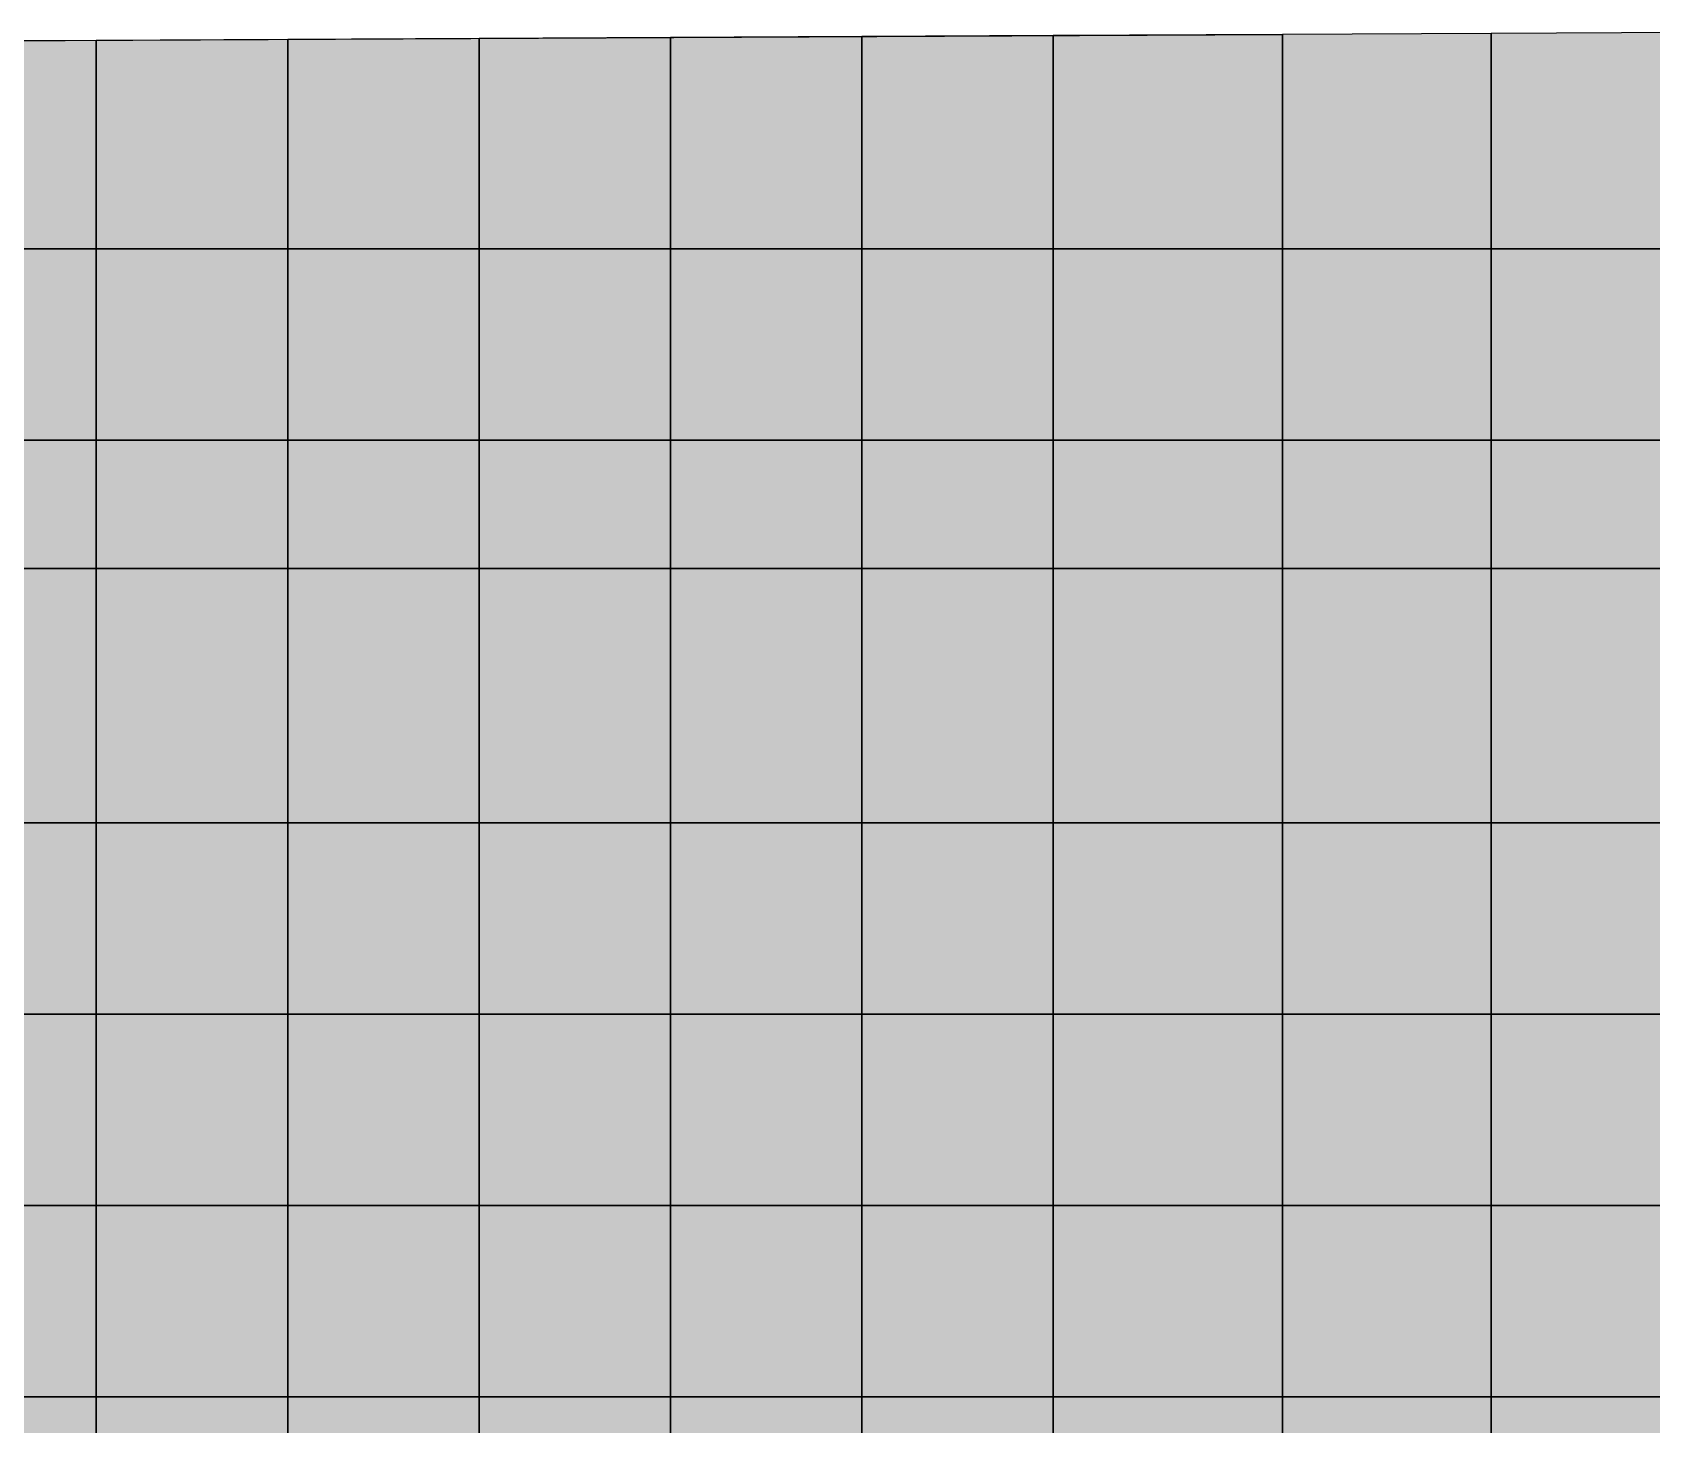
# Model space of a CAD drawing. Header units: inches. Extents: x -100 to 147, y -140 to 41.
# Drawn here: x 16.98 to 25.44, y -3.14 to 4.13 of the extents above; entities that cross this region are included whole.
import ezdxf

# ---------------------------------------------------------------- set-up
doc = ezdxf.new("R2010")
doc.units = ezdxf.units.IN
doc.header["$MEASUREMENT"] = 0
for name, color, linetype in [('Contour 1-01', 7, 'Continuous'), ('Contour 1-02', 7, 'Continuous'), ('Contour 1-03', 7, 'Continuous'), ('Contour 1-04', 7, 'Continuous'), ('Contour 1-07', 7, 'Continuous'), ('Contour 1-08', 7, 'Continuous'), ('Contour 1-10', 7, 'Continuous'), ('Mesh-joint-vd-s2', 7, 'Continuous'), ('Mesh-joint-vd-s3', 7, 'Continuous'), ('Mesh-セル中詰(気中)', 7, 'Continuous'), ('Mesh-セル中詰(水中)', 7, 'Continuous'), ('Mesh-埋立土(気中)', 7, 'Continuous'), ('Mesh-梁①(両端)', 7, 'Continuous'), ('Mesh-梁③(円周)', 7, 'Continuous'), ('Mesh-深層混合処理(気中)', 7, 'Continuous'), ('Mesh-深層混合処理(水中)', 7, 'Continuous'), ('Undeformed Mesh-セル中詰(気中)', 7, 'Continuous'), ('Undeformed Mesh-セル中詰(水中)', 7, 'Continuous'), ('Undeformed Mesh-埋立土(気中)', 7, 'Continuous'), ('Undeformed Mesh-深層混合処理(気中)', 7, 'Continuous'), ('Undeformed Mesh-深層混合処理(水中)', 7, 'Continuous')]:
    doc.layers.add(name, color=color, linetype=linetype)

msp = doc.modelspace()

# ---------------------------------------------------------------- linework, layer by layer
at = {"color": 7, "true_color": 0xffffff, "transparency": 33554687}
for p, q in [((12.25, 4.065055), (23.51, 4.12105)), ((23.51, 3), (23.51, 4.12105)), ((12.25, 3), (23.51, 3)), ((23.51, 2), (23.51, 3)), ((23.51, 3), (23.51, 3)), ((23.51, 3), (23.51, 3)), ((12.25, 2), (23.51, 2)), ((23.51, 1.33), (23.51, 2)), ((23.51, 2), (23.51, 2)), ((23.51, 2), (23.51, 2)), ((12.25, 1.33), (23.51, 1.33)), ((23.51, 0), (23.51, 1.33)), ((23.51, 1.33), (23.51, 1.33)), ((23.51, 1.33), (23.51, 1.33)), ((12.25, 0), (23.51, 0)), ((23.51, -1), (23.51, 0)), ((23.51, 0), (23.51, 0)), ((23.51, 0), (23.51, 0)), ((12.25, -1), (23.51, -1)), ((23.51, -2), (23.51, -1)), ((23.51, -1), (23.51, -1)), ((23.51, -1), (23.51, -1)), ((12.25, -2), (23.51, -2)), ((23.51, -3), (23.51, -2)), ((23.51, -2), (23.51, -2)), ((23.51, -2), (23.51, -2)), ((12.25, -3), (23.51, -3)), ((23.51, -4), (23.51, -3)), ((23.51, -3), (23.51, -3)), ((23.51, -3), (23.51, -3))]:
    msp.add_line(p, q, dxfattribs=at)
for points in [[(17.31103, 4.090055), (16.31103, 4.085055), (16.31103, 3)], [(17.31103, 4.090055), (16.31103, 3), (17.31103, 3)], [(18.31103, 4.095055), (17.31103, 4.090055), (17.31103, 3)], [(18.31103, 4.095055), (17.31103, 3), (18.31103, 3)], [(19.31103, 4.100055), (18.31103, 4.095055), (18.31103, 3)], [(19.31103, 4.100055), (18.31103, 3), (19.31103, 3)], [(20.31103, 4.105055), (19.31103, 4.100055), (19.31103, 3)], [(20.31103, 4.105055), (19.31103, 3), (20.31103, 3)], [(21.31103, 4.110055), (20.31103, 4.105055), (20.31103, 3)], [(21.31103, 4.110055), (20.31103, 3), (21.31103, 3)], [(22.31103, 4.115055), (21.31103, 4.110055), (21.31103, 3)], [(22.31103, 4.115055), (21.31103, 3), (22.31103, 3)], [(23.51, 4.12105), (22.31103, 4.115055), (22.31103, 3)], [(23.51, 4.12105), (22.31103, 3), (23.51, 3)], [(24.6, 4.1265), (23.51, 4.12105), (23.51, 3)], [(24.6, 4.1265), (23.51, 3), (24.6, 3)], [(25.7, 4.132), (24.6, 4.1265), (24.6, 3)], [(25.7, 4.132), (24.6, 3), (25.7, 3)], [(16.31103, 2), (17.31103, 2), (17.31103, 3)], [(16.31103, 2), (17.31103, 3), (16.31103, 3)], [(17.31103, 2), (18.31103, 2), (18.31103, 3)], [(17.31103, 2), (18.31103, 3), (17.31103, 3)], [(18.31103, 2), (19.31103, 2), (19.31103, 3)], [(18.31103, 2), (19.31103, 3), (18.31103, 3)], [(19.31103, 2), (20.31103, 2), (20.31103, 3)], [(19.31103, 2), (20.31103, 3), (19.31103, 3)], [(20.31103, 3), (20.31103, 2), (21.31103, 2)], [(20.31103, 3), (21.31103, 2), (21.31103, 3)], [(21.31103, 3), (21.31103, 2), (22.31103, 2)], [(21.31103, 3), (22.31103, 2), (22.31103, 3)], [(22.31103, 3), (22.31103, 2), (23.51, 2)], [(22.31103, 3), (23.51, 2), (23.51, 3)], [(23.51, 2), (24.6, 2), (24.6, 3)], [(23.51, 2), (24.6, 3), (23.51, 3)], [(24.6, 3), (24.6, 2), (25.7, 2)], [(24.6, 3), (25.7, 2), (25.7, 3)], [(16.31103, 1.33), (17.31103, 1.33), (17.31103, 2)], [(16.31103, 1.33), (17.31103, 2), (16.31103, 2)], [(17.31103, 1.33), (18.31103, 1.33), (18.31103, 2)], [(17.31103, 1.33), (18.31103, 2), (17.31103, 2)], [(18.31103, 1.33), (19.31103, 1.33), (19.31103, 2)], [(18.31103, 1.33), (19.31103, 2), (18.31103, 2)], [(19.31103, 1.33), (20.31103, 1.33), (20.31103, 2)], [(19.31103, 1.33), (20.31103, 2), (19.31103, 2)], [(20.31103, 2), (20.31103, 1.33), (21.31103, 1.33)], [(20.31103, 2), (21.31103, 1.33), (21.31103, 2)], [(21.31103, 1.33), (22.31103, 1.33), (22.31103, 2)], [(21.31103, 1.33), (22.31103, 2), (21.31103, 2)], [(22.31103, 1.33), (23.51, 1.33), (23.51, 2)], [(22.31103, 1.33), (23.51, 2), (22.31103, 2)], [(24.6, 2), (23.51, 2), (23.51, 1.33)], [(24.6, 2), (23.51, 1.33), (24.6, 1.33)], [(24.6, 1.33), (25.7, 1.33), (25.7, 2)], [(24.6, 1.33), (25.7, 2), (24.6, 2)], [(17.31103, 1.33), (16.31103, 1.33), (16.31103, 0)], [(17.31103, 1.33), (16.31103, 0), (17.31103, 0)], [(18.31103, 1.33), (17.31103, 1.33), (17.31103, 0)], [(18.31103, 1.33), (17.31103, 0), (18.31103, 0)], [(19.31103, 1.33), (18.31103, 1.33), (18.31103, 0)], [(19.31103, 1.33), (18.31103, 0), (19.31103, 0)], [(20.31103, 1.33), (19.31103, 1.33), (19.31103, 0)], [(20.31103, 1.33), (19.31103, 0), (20.31103, 0)], [(20.31103, 1.33), (20.31103, 0), (21.31103, 0)], [(20.31103, 1.33), (21.31103, 0), (21.31103, 1.33)], [(22.31103, 1.33), (21.31103, 1.33), (21.31103, 0)], [(22.31103, 1.33), (21.31103, 0), (22.31103, 0)], [(23.51, 1.33), (22.31103, 1.33), (22.31103, 0)], [(23.51, 1.33), (22.31103, 0), (23.51, 0)], [(24.6, 1.33), (23.51, 1.33), (23.51, 0)], [(24.6, 1.33), (23.51, 0), (24.6, 0)], [(25.7, 1.33), (24.6, 1.33), (24.6, 0)], [(25.7, 1.33), (24.6, 0), (25.7, 0)], [(16.31103, 0), (16.31103, -1), (17.31103, -1)], [(16.31103, 0), (17.31103, -1), (17.31103, 0)], [(17.31103, 0), (17.31103, -1), (18.31103, -1)], [(17.31103, 0), (18.31103, -1), (18.31103, 0)], [(18.31103, 0), (18.31103, -1), (19.31103, -1)], [(18.31103, 0), (19.31103, -1), (19.31103, 0)], [(19.31103, 0), (19.31103, -1), (20.31103, -1)], [(19.31103, 0), (20.31103, -1), (20.31103, 0)], [(20.31103, 0), (20.31103, -1), (21.31103, -1)], [(20.31103, 0), (21.31103, -1), (21.31103, 0)], [(21.31103, 0), (21.31103, -1), (22.31103, -1)], [(21.31103, 0), (22.31103, -1), (22.31103, 0)], [(23.51, -1), (23.51, 0), (22.31103, 0)], [(23.51, -1), (22.31103, 0), (22.31103, -1)], [(23.51, 0), (23.51, -1), (24.6, -1)], [(23.51, 0), (24.6, -1), (24.6, 0)], [(24.6, 0), (24.6, -1), (25.7, -1)], [(24.6, 0), (25.7, -1), (25.7, 0)], [(17.31103, -1), (16.31103, -1), (16.31103, -2)], [(17.31103, -1), (16.31103, -2), (17.31103, -2)], [(17.31103, -1), (17.31103, -2), (18.31103, -2)], [(17.31103, -1), (18.31103, -2), (18.31103, -1)], [(18.31103, -1), (18.31103, -2), (19.31103, -2)], [(18.31103, -1), (19.31103, -2), (19.31103, -1)], [(19.31103, -1), (19.31103, -2), (20.31103, -2)], [(19.31103, -1), (20.31103, -2), (20.31103, -1)], [(20.31103, -1), (20.31103, -2), (21.31103, -2)], [(20.31103, -1), (21.31103, -2), (21.31103, -1)], [(21.31103, -1), (21.31103, -2), (22.31103, -2)], [(21.31103, -1), (22.31103, -2), (22.31103, -1)], [(22.31103, -1), (22.31103, -2), (23.51, -2)], [(22.31103, -1), (23.51, -2), (23.51, -1)], [(23.51, -1), (23.51, -2), (24.6, -2)], [(23.51, -1), (24.6, -2), (24.6, -1)], [(24.6, -1), (24.6, -2), (25.7, -2)], [(24.6, -1), (25.7, -2), (25.7, -1)], [(17.31103, -2), (16.31103, -2), (16.31103, -3)], [(17.31103, -2), (16.31103, -3), (17.31103, -3)], [(17.31103, -2), (17.31103, -3), (18.31103, -3)], [(17.31103, -2), (18.31103, -3), (18.31103, -2)], [(18.31103, -2), (18.31103, -3), (19.31103, -3)], [(18.31103, -2), (19.31103, -3), (19.31103, -2)], [(20.31103, -2), (19.31103, -2), (19.31103, -3)], [(20.31103, -2), (19.31103, -3), (20.31103, -3)], [(20.31103, -2), (20.31103, -3), (21.31103, -3)], [(20.31103, -2), (21.31103, -3), (21.31103, -2)], [(22.31103, -2), (21.31103, -2), (21.31103, -3)], [(22.31103, -2), (21.31103, -3), (22.31103, -3)], [(22.31103, -2), (22.31103, -3), (23.51, -3)], [(22.31103, -2), (23.51, -3), (23.51, -2)], [(24.6, -2), (23.51, -2), (23.51, -3)], [(24.6, -2), (23.51, -3), (24.6, -3)], [(24.6, -2), (24.6, -3), (25.7, -3)], [(24.6, -2), (25.7, -3), (25.7, -2)], [(17.31103, -3), (16.31103, -3), (16.31103, -4)], [(17.31103, -3), (16.31103, -4), (17.31103, -4)], [(18.31103, -3), (17.31103, -3), (17.31103, -4)], [(18.31103, -3), (17.31103, -4), (18.31103, -4)], [(18.31103, -3), (18.31103, -4), (19.31103, -4)], [(18.31103, -3), (19.31103, -4), (19.31103, -3)], [(20.31103, -3), (19.31103, -3), (19.31103, -4)], [(20.31103, -3), (19.31103, -4), (20.31103, -4)], [(20.31103, -3), (20.31103, -4), (21.31103, -4)], [(20.31103, -3), (21.31103, -4), (21.31103, -3)], [(22.31103, -3), (21.31103, -3), (21.31103, -4)], [(22.31103, -3), (21.31103, -4), (22.31103, -4)], [(23.51, -3), (22.31103, -3), (22.31103, -4)], [(23.51, -3), (22.31103, -4), (23.51, -4)], [(24.6, -3), (23.51, -3), (23.51, -4)], [(24.6, -3), (23.51, -4), (24.6, -4)], [(25.7, -3), (24.6, -3), (24.6, -4)], [(25.7, -3), (24.6, -4), (25.7, -4)]]:
    msp.add_solid(points, dxfattribs=at)
at = {"layer": 'Contour 1-01', "color": 5, "true_color": 0x0000ff}
for points in [[(16.31103, 1.33), (17.31103, 1.33), (17.31103, 2)], [(16.31103, 1.33), (17.31103, 2), (16.31103, 2)], [(17.31103, 1.33), (18.31103, 1.33), (18.31103, 2)], [(17.31103, 1.33), (18.31103, 2), (17.31103, 2)], [(24.6, 2), (23.51, 2), (23.51, 1.33)], [(24.6, 2), (23.51, 1.33), (24.6, 1.33)], [(24.6, 1.33), (25.7, 1.33), (25.7, 2)], [(24.6, 1.33), (25.7, 2), (24.6, 2)], [(17.31103, 1.33), (16.31103, 1.33), (16.31103, 0)], [(17.31103, 1.33), (16.31103, 0), (17.31103, 0)], [(18.31103, 1.33), (17.31103, 1.33), (17.31103, 0)], [(18.31103, 1.33), (17.31103, 0), (18.31103, 0)], [(19.31103, 1.33), (18.31103, 1.33), (18.31103, 0)], [(19.31103, 1.33), (18.31103, 0), (19.31103, 0)], [(20.31103, 1.33), (19.31103, 1.33), (19.31103, 0)], [(20.31103, 1.33), (19.31103, 0), (20.31103, 0)], [(20.31103, 1.33), (20.31103, 0), (21.31103, 0)], [(20.31103, 1.33), (21.31103, 0), (21.31103, 1.33)], [(24.6, 1.33), (23.51, 1.33), (23.51, 0)], [(24.6, 1.33), (23.51, 0), (24.6, 0)], [(25.7, 1.33), (24.6, 1.33), (24.6, 0)], [(25.7, 1.33), (24.6, 0), (25.7, 0)], [(16.31103, 0), (16.31103, -1), (17.31103, -1)], [(16.31103, 0), (17.31103, -1), (17.31103, 0)], [(17.31103, 0), (17.31103, -1), (18.31103, -1)], [(17.31103, 0), (18.31103, -1), (18.31103, 0)], [(18.31103, 0), (18.31103, -1), (19.31103, -1)], [(18.31103, 0), (19.31103, -1), (19.31103, 0)], [(19.31103, 0), (19.31103, -1), (20.31103, -1)], [(19.31103, 0), (20.31103, -1), (20.31103, 0)], [(20.31103, 0), (20.31103, -1), (21.31103, -1)], [(20.31103, 0), (21.31103, -1), (21.31103, 0)], [(21.31103, 0), (21.31103, -1), (22.31103, -1)], [(21.31103, 0), (22.31103, -1), (22.31103, 0)], [(23.51, -1), (23.51, 0), (22.31103, 0)], [(23.51, -1), (22.31103, 0), (22.31103, -1)], [(23.51, 0), (23.51, -1), (24.6, -1)], [(23.51, 0), (24.6, -1), (24.6, 0)], [(24.6, 0), (24.6, -1), (25.7, -1)], [(24.6, 0), (25.7, -1), (25.7, 0)], [(17.31103, -1), (16.31103, -1), (16.31103, -2)], [(17.31103, -1), (16.31103, -2), (17.31103, -2)], [(17.31103, -1), (17.31103, -2), (18.31103, -2)], [(17.31103, -1), (18.31103, -2), (18.31103, -1)], [(18.31103, -1), (18.31103, -2), (19.31103, -2)], [(18.31103, -1), (19.31103, -2), (19.31103, -1)], [(19.31103, -1), (19.31103, -2), (20.31103, -2)], [(19.31103, -1), (20.31103, -2), (20.31103, -1)], [(20.31103, -1), (20.31103, -2), (21.31103, -2)], [(20.31103, -1), (21.31103, -2), (21.31103, -1)], [(21.31103, -1), (21.31103, -2), (22.31103, -2)], [(21.31103, -1), (22.31103, -2), (22.31103, -1)], [(22.31103, -1), (22.31103, -2), (23.51, -2)], [(22.31103, -1), (23.51, -2), (23.51, -1)], [(23.51, -1), (23.51, -2), (24.6, -2)], [(23.51, -1), (24.6, -2), (24.6, -1)], [(24.6, -1), (24.6, -2), (25.7, -2)], [(24.6, -1), (25.7, -2), (25.7, -1)], [(17.31103, -2), (16.31103, -2), (16.31103, -3)], [(17.31103, -2), (16.31103, -3), (17.31103, -3)], [(17.31103, -2), (17.31103, -3), (18.31103, -3)], [(17.31103, -2), (18.31103, -3), (18.31103, -2)], [(18.31103, -2), (18.31103, -3), (19.31103, -3)], [(18.31103, -2), (19.31103, -3), (19.31103, -2)], [(20.31103, -2), (19.31103, -2), (19.31103, -3)], [(20.31103, -2), (19.31103, -3), (20.31103, -3)], [(20.31103, -2), (20.31103, -3), (21.31103, -3)], [(20.31103, -2), (21.31103, -3), (21.31103, -2)], [(22.31103, -2), (21.31103, -2), (21.31103, -3)], [(22.31103, -2), (21.31103, -3), (22.31103, -3)], [(22.31103, -2), (22.31103, -3), (23.51, -3)], [(22.31103, -2), (23.51, -3), (23.51, -2)], [(24.6, -2), (23.51, -2), (23.51, -3)], [(24.6, -2), (23.51, -3), (24.6, -3)], [(24.6, -2), (24.6, -3), (25.7, -3)], [(24.6, -2), (25.7, -3), (25.7, -2)], [(17.31103, -3), (16.31103, -3), (16.31103, -4)], [(17.31103, -3), (16.31103, -4), (17.31103, -4)], [(18.31103, -3), (17.31103, -3), (17.31103, -4)], [(18.31103, -3), (17.31103, -4), (18.31103, -4)], [(18.31103, -3), (18.31103, -4), (19.31103, -4)], [(18.31103, -3), (19.31103, -4), (19.31103, -3)], [(20.31103, -3), (19.31103, -3), (19.31103, -4)], [(20.31103, -3), (19.31103, -4), (20.31103, -4)], [(20.31103, -3), (20.31103, -4), (21.31103, -4)], [(20.31103, -3), (21.31103, -4), (21.31103, -3)], [(22.31103, -3), (21.31103, -3), (21.31103, -4)], [(22.31103, -3), (21.31103, -4), (22.31103, -4)], [(23.51, -3), (22.31103, -3), (22.31103, -4)], [(23.51, -3), (22.31103, -4), (23.51, -4)], [(24.6, -3), (23.51, -3), (23.51, -4)], [(24.6, -3), (23.51, -4), (24.6, -4)], [(25.7, -3), (24.6, -3), (24.6, -4)], [(25.7, -3), (24.6, -4), (25.7, -4)]]:
    msp.add_solid(points, dxfattribs=at)
at = {"layer": 'Contour 1-02', "color": 150, "true_color": 0x0071ff}
for points in [[(18.31103, 1.33), (19.31103, 1.33), (19.31103, 2)], [(18.31103, 1.33), (19.31103, 2), (18.31103, 2)], [(19.31103, 1.33), (20.31103, 1.33), (20.31103, 2)], [(19.31103, 1.33), (20.31103, 2), (19.31103, 2)], [(20.31103, 2), (20.31103, 1.33), (21.31103, 1.33)], [(20.31103, 2), (21.31103, 1.33), (21.31103, 2)], [(21.31103, 1.33), (22.31103, 1.33), (22.31103, 2)], [(21.31103, 1.33), (22.31103, 2), (21.31103, 2)], [(22.31103, 1.33), (21.31103, 1.33), (21.31103, 0)], [(22.31103, 1.33), (21.31103, 0), (22.31103, 0)], [(23.51, 1.33), (22.31103, 1.33), (22.31103, 0)], [(23.51, 1.33), (22.31103, 0), (23.51, 0)]]:
    msp.add_solid(points, dxfattribs=at)
at = {"layer": 'Contour 1-03', "color": 4, "true_color": 0x00e2ff}
for points in [[(18.31103, 4.095055), (17.31103, 4.090055), (17.31103, 3)], [(18.31103, 4.095055), (17.31103, 3), (18.31103, 3)], [(16.31103, 2), (17.31103, 2), (17.31103, 3)], [(16.31103, 2), (17.31103, 3), (16.31103, 3)], [(17.31103, 2), (18.31103, 2), (18.31103, 3)], [(17.31103, 2), (18.31103, 3), (17.31103, 3)], [(18.31103, 2), (19.31103, 2), (19.31103, 3)], [(18.31103, 2), (19.31103, 3), (18.31103, 3)], [(22.31103, 1.33), (23.51, 1.33), (23.51, 2)], [(22.31103, 1.33), (23.51, 2), (22.31103, 2)]]:
    msp.add_solid(points, dxfattribs=at)
at = {"layer": 'Contour 1-04', "color": 120, "true_color": 0x00ffaa}
for points in [[(17.31103, 4.090055), (16.31103, 4.085055), (16.31103, 3)], [(17.31103, 4.090055), (16.31103, 3), (17.31103, 3)], [(19.31103, 4.100055), (18.31103, 4.095055), (18.31103, 3)], [(19.31103, 4.100055), (18.31103, 3), (19.31103, 3)], [(19.31103, 2), (20.31103, 2), (20.31103, 3)], [(19.31103, 2), (20.31103, 3), (19.31103, 3)], [(20.31103, 3), (20.31103, 2), (21.31103, 2)], [(20.31103, 3), (21.31103, 2), (21.31103, 3)], [(21.31103, 3), (21.31103, 2), (22.31103, 2)], [(21.31103, 3), (22.31103, 2), (22.31103, 3)]]:
    msp.add_solid(points, dxfattribs=at)
at = {"layer": 'Contour 1-07', "color": 60, "true_color": 0xa9ff00}
for points in [[(22.31103, 3), (22.31103, 2), (23.51, 2)], [(22.31103, 3), (23.51, 2), (23.51, 3)]]:
    msp.add_solid(points, dxfattribs=at)
at = {"layer": 'Contour 1-08', "color": 2, "true_color": 0xffe200}
for points in [[(20.31103, 4.105055), (19.31103, 4.100055), (19.31103, 3)], [(20.31103, 4.105055), (19.31103, 3), (20.31103, 3)]]:
    msp.add_solid(points, dxfattribs=at)
at = {"layer": 'Contour 1-10', "color": 1, "true_color": 0xff0000}
for points in [[(21.31103, 4.110055), (20.31103, 4.105055), (20.31103, 3)], [(21.31103, 4.110055), (20.31103, 3), (21.31103, 3)], [(22.31103, 4.115055), (21.31103, 4.110055), (21.31103, 3)], [(22.31103, 4.115055), (21.31103, 3), (22.31103, 3)], [(23.51, 4.12105), (22.31103, 4.115055), (22.31103, 3)], [(23.51, 4.12105), (22.31103, 3), (23.51, 3)], [(24.6, 4.1265), (23.51, 4.12105), (23.51, 3)], [(24.6, 4.1265), (23.51, 3), (24.6, 3)], [(25.7, 4.132), (24.6, 4.1265), (24.6, 3)], [(25.7, 4.132), (24.6, 3), (25.7, 3)], [(23.51, 2), (24.6, 2), (24.6, 3)], [(23.51, 2), (24.6, 3), (23.51, 3)], [(24.6, 3), (24.6, 2), (25.7, 2)], [(24.6, 3), (25.7, 2), (25.7, 3)]]:
    msp.add_solid(points, dxfattribs=at)
at = {"layer": 'Mesh-joint-vd-s2', "color": 18, "true_color": 0x000000, "transparency": 33554559}
for p, q in [((23.51, 3), (23.51, 3)), ((23.51, 2), (23.51, 2)), ((23.51, 1.33), (23.51, 1.33)), ((23.51, 0), (23.51, 0)), ((23.51, -1), (23.51, -1)), ((23.51, -2), (23.51, -2)), ((23.51, -3), (23.51, -3))]:
    msp.add_line(p, q, dxfattribs=at)
at = {"layer": 'Mesh-joint-vd-s3', "color": 18, "true_color": 0x000000, "transparency": 33554559}
for p, q in [((23.51, 3), (23.51, 3)), ((23.51, 2), (23.51, 2)), ((23.51, 1.33), (23.51, 1.33)), ((23.51, 0), (23.51, 0)), ((23.51, -1), (23.51, -1)), ((23.51, -2), (23.51, -2)), ((23.51, -3), (23.51, -3))]:
    msp.add_line(p, q, dxfattribs=at)
at = {"layer": 'Mesh-セル中詰(気中)', "color": 18, "true_color": 0x000000, "transparency": 33554559}
for p, q in [((17.31103, 4.090055), (16.31103, 4.085055)), ((18.31103, 4.095055), (17.31103, 4.090055)), ((17.31103, 3), (17.31103, 4.090055)), ((17.31103, 4.090055), (17.31103, 3)), ((19.31103, 4.100055), (18.31103, 4.095055)), ((18.31103, 3), (18.31103, 4.095055)), ((18.31103, 4.095055), (18.31103, 3)), ((20.31103, 4.105055), (19.31103, 4.100055)), ((19.31103, 3), (19.31103, 4.100055)), ((19.31103, 4.100055), (19.31103, 3)), ((21.31103, 4.110055), (20.31103, 4.105055)), ((20.31103, 3), (20.31103, 4.105055)), ((20.31103, 4.105055), (20.31103, 3)), ((22.31103, 4.115055), (21.31103, 4.110055)), ((21.31103, 3), (21.31103, 4.110055)), ((21.31103, 4.110055), (21.31103, 3)), ((23.51, 4.12105), (22.31103, 4.115055)), ((22.31103, 3), (22.31103, 4.115055)), ((22.31103, 4.115055), (22.31103, 3)), ((23.51, 3), (23.51, 4.12105)), ((17.31103, 3), (16.31103, 3)), ((16.31103, 3), (17.31103, 3)), ((17.31103, 2), (17.31103, 3)), ((18.31103, 3), (17.31103, 3)), ((17.31103, 3), (17.31103, 2)), ((17.31103, 3), (18.31103, 3)), ((18.31103, 2), (18.31103, 3)), ((19.31103, 3), (18.31103, 3)), ((18.31103, 3), (18.31103, 2)), ((18.31103, 3), (19.31103, 3)), ((19.31103, 2), (19.31103, 3)), ((20.31103, 3), (19.31103, 3)), ((19.31103, 3), (19.31103, 2)), ((19.31103, 3), (20.31103, 3)), ((20.31103, 2), (20.31103, 3)), ((20.31103, 3), (20.31103, 2)), ((21.31103, 3), (20.31103, 3)), ((20.31103, 3), (21.31103, 3)), ((21.31103, 2), (21.31103, 3)), ((21.31103, 3), (21.31103, 2)), ((22.31103, 3), (21.31103, 3)), ((21.31103, 3), (22.31103, 3)), ((22.31103, 2), (22.31103, 3)), ((22.31103, 3), (22.31103, 2)), ((23.51, 3), (22.31103, 3)), ((22.31103, 3), (23.51, 3)), ((23.51, 2), (23.51, 3)), ((17.31103, 2), (16.31103, 2)), ((16.31103, 2), (17.31103, 2)), ((17.31103, 1.33), (17.31103, 2)), ((18.31103, 2), (17.31103, 2)), ((17.31103, 2), (17.31103, 1.33)), ((17.31103, 2), (18.31103, 2)), ((18.31103, 1.33), (18.31103, 2)), ((19.31103, 2), (18.31103, 2)), ((18.31103, 2), (18.31103, 1.33)), ((18.31103, 2), (19.31103, 2)), ((19.31103, 1.33), (19.31103, 2)), ((19.31103, 2), (20.31103, 2)), ((20.31103, 2), (19.31103, 2)), ((19.31103, 2), (19.31103, 1.33)), ((20.31103, 1.33), (20.31103, 2)), ((20.31103, 2), (20.31103, 1.33)), ((21.31103, 2), (20.31103, 2)), ((20.31103, 2), (21.31103, 2)), ((21.31103, 1.33), (21.31103, 2)), ((22.31103, 2), (21.31103, 2)), ((21.31103, 2), (21.31103, 1.33)), ((21.31103, 2), (22.31103, 2)), ((22.31103, 1.33), (22.31103, 2)), ((23.51, 2), (22.31103, 2)), ((22.31103, 2), (22.31103, 1.33)), ((22.31103, 2), (23.51, 2)), ((23.51, 1.33), (23.51, 2)), ((16.31103, 1.33), (17.31103, 1.33)), ((17.31103, 1.33), (18.31103, 1.33)), ((18.31103, 1.33), (19.31103, 1.33)), ((19.31103, 1.33), (20.31103, 1.33)), ((20.31103, 1.33), (21.31103, 1.33)), ((21.31103, 1.33), (22.31103, 1.33)), ((22.31103, 1.33), (23.51, 1.33))]:
    msp.add_line(p, q, dxfattribs=at)
at = {"layer": 'Mesh-セル中詰(水中)', "color": 18, "true_color": 0x000000, "transparency": 33554559}
for p, q in [((17.31103, 1.33), (16.31103, 1.33)), ((17.31103, 0), (17.31103, 1.33)), ((18.31103, 1.33), (17.31103, 1.33)), ((17.31103, 1.33), (17.31103, 0)), ((18.31103, 0), (18.31103, 1.33)), ((19.31103, 1.33), (18.31103, 1.33)), ((18.31103, 1.33), (18.31103, 0)), ((19.31103, 0), (19.31103, 1.33)), ((20.31103, 1.33), (19.31103, 1.33)), ((19.31103, 1.33), (19.31103, 0)), ((20.31103, 0), (20.31103, 1.33)), ((20.31103, 1.33), (20.31103, 0)), ((21.31103, 1.33), (20.31103, 1.33)), ((21.31103, 0), (21.31103, 1.33)), ((22.31103, 1.33), (21.31103, 1.33)), ((21.31103, 1.33), (21.31103, 0)), ((22.31103, 0), (22.31103, 1.33)), ((23.51, 1.33), (22.31103, 1.33)), ((22.31103, 1.33), (22.31103, 0)), ((23.51, 0), (23.51, 1.33)), ((17.31103, 0), (16.31103, 0)), ((16.31103, 0), (17.31103, 0)), ((17.31103, -1), (17.31103, 0)), ((17.31103, 0), (17.31103, -1)), ((18.31103, 0), (17.31103, 0)), ((17.31103, 0), (18.31103, 0)), ((18.31103, -1), (18.31103, 0)), ((18.31103, 0), (18.31103, -1)), ((19.31103, 0), (18.31103, 0)), ((18.31103, 0), (19.31103, 0)), ((19.31103, -1), (19.31103, 0)), ((19.31103, 0), (19.31103, -1)), ((20.31103, 0), (19.31103, 0)), ((19.31103, 0), (20.31103, 0)), ((20.31103, -1), (20.31103, 0)), ((20.31103, 0), (20.31103, -1)), ((21.31103, 0), (20.31103, 0)), ((20.31103, 0), (21.31103, 0)), ((21.31103, -1), (21.31103, 0)), ((21.31103, 0), (21.31103, -1)), ((22.31103, 0), (21.31103, 0)), ((21.31103, 0), (22.31103, 0)), ((22.31103, -1), (22.31103, 0)), ((23.51, 0), (22.31103, 0)), ((22.31103, 0), (22.31103, -1)), ((22.31103, 0), (23.51, 0)), ((23.51, -1), (23.51, 0)), ((16.31103, -1), (17.31103, -1)), ((17.31103, -1), (16.31103, -1)), ((17.31103, -2), (17.31103, -1)), ((17.31103, -1), (17.31103, -2)), ((18.31103, -1), (17.31103, -1)), ((17.31103, -1), (18.31103, -1)), ((18.31103, -2), (18.31103, -1)), ((18.31103, -1), (18.31103, -2)), ((19.31103, -1), (18.31103, -1)), ((18.31103, -1), (19.31103, -1)), ((19.31103, -2), (19.31103, -1)), ((19.31103, -1), (19.31103, -2)), ((20.31103, -1), (19.31103, -1)), ((19.31103, -1), (20.31103, -1)), ((20.31103, -2), (20.31103, -1)), ((20.31103, -1), (21.31103, -1)), ((20.31103, -1), (20.31103, -2)), ((21.31103, -1), (20.31103, -1)), ((21.31103, -2), (21.31103, -1)), ((21.31103, -1), (21.31103, -2)), ((22.31103, -1), (21.31103, -1)), ((21.31103, -1), (22.31103, -1)), ((22.31103, -2), (22.31103, -1)), ((22.31103, -1), (22.31103, -2)), ((23.51, -1), (22.31103, -1)), ((22.31103, -1), (23.51, -1)), ((23.51, -2), (23.51, -1)), ((17.31103, -2), (16.31103, -2)), ((16.31103, -2), (17.31103, -2)), ((17.31103, -3), (17.31103, -2)), ((17.31103, -2), (17.31103, -3)), ((18.31103, -2), (17.31103, -2)), ((17.31103, -2), (18.31103, -2)), ((18.31103, -3), (18.31103, -2)), ((18.31103, -2), (18.31103, -3)), ((19.31103, -2), (18.31103, -2)), ((18.31103, -2), (19.31103, -2)), ((19.31103, -3), (19.31103, -2)), ((20.31103, -2), (19.31103, -2)), ((19.31103, -2), (19.31103, -3)), ((19.31103, -2), (20.31103, -2)), ((20.31103, -3), (20.31103, -2)), ((20.31103, -2), (20.31103, -3)), ((21.31103, -2), (20.31103, -2)), ((20.31103, -2), (21.31103, -2)), ((21.31103, -3), (21.31103, -2)), ((22.31103, -2), (21.31103, -2)), ((21.31103, -2), (21.31103, -3)), ((21.31103, -2), (22.31103, -2)), ((22.31103, -3), (22.31103, -2)), ((22.31103, -2), (22.31103, -3)), ((23.51, -2), (22.31103, -2)), ((22.31103, -2), (23.51, -2)), ((23.51, -3), (23.51, -2)), ((17.31103, -3), (16.31103, -3)), ((16.31103, -3), (17.31103, -3)), ((17.31103, -4), (17.31103, -3)), ((18.31103, -3), (17.31103, -3)), ((17.31103, -3), (17.31103, -4)), ((17.31103, -3), (18.31103, -3)), ((18.31103, -4), (18.31103, -3)), ((18.31103, -3), (18.31103, -4)), ((19.31103, -3), (18.31103, -3)), ((18.31103, -3), (19.31103, -3)), ((19.31103, -4), (19.31103, -3)), ((20.31103, -3), (19.31103, -3)), ((19.31103, -3), (19.31103, -4)), ((19.31103, -3), (20.31103, -3)), ((20.31103, -4), (20.31103, -3)), ((20.31103, -3), (20.31103, -4)), ((21.31103, -3), (20.31103, -3)), ((20.31103, -3), (21.31103, -3)), ((21.31103, -4), (21.31103, -3)), ((21.31103, -3), (22.31103, -3)), ((22.31103, -3), (21.31103, -3)), ((21.31103, -3), (21.31103, -4)), ((22.31103, -4), (22.31103, -3)), ((23.51, -3), (22.31103, -3)), ((22.31103, -3), (22.31103, -4)), ((22.31103, -3), (23.51, -3)), ((23.51, -4), (23.51, -3))]:
    msp.add_line(p, q, dxfattribs=at)
at = {"layer": 'Mesh-埋立土(気中)', "color": 18, "true_color": 0x000000, "transparency": 33554559}
for p, q in [((24.6, 4.1265), (23.51, 4.12105)), ((23.51, 4.12105), (23.51, 3)), ((25.7, 4.132), (24.6, 4.1265)), ((24.6, 3), (24.6, 4.1265)), ((24.6, 4.1265), (24.6, 3)), ((24.6, 3), (23.51, 3)), ((23.51, 3), (23.51, 2)), ((23.51, 3), (24.6, 3)), ((24.6, 2), (24.6, 3)), ((24.6, 3), (24.6, 2)), ((25.7, 3), (24.6, 3)), ((24.6, 3), (25.7, 3)), ((23.51, 2), (24.6, 2)), ((24.6, 2), (25.7, 2))]:
    msp.add_line(p, q, dxfattribs=at)
at = {"layer": 'Mesh-梁①(両端)', "color": 18, "true_color": 0x000000, "transparency": 33554559}
for p, q in [((23.51, 3), (23.51, 4.12105)), ((23.51, 2), (23.51, 3)), ((23.51, 1.33), (23.51, 2)), ((23.51, 0), (23.51, 1.33)), ((23.51, -1), (23.51, 0)), ((23.51, -2), (23.51, -1)), ((23.51, -3), (23.51, -2)), ((23.51, -4), (23.51, -3))]:
    msp.add_line(p, q, dxfattribs=at)
at = {"layer": 'Mesh-梁③(円周)', "color": 18, "true_color": 0x000000, "transparency": 33554559}
for p, q in [((12.25, 4.065055), (23.51, 4.12105)), ((12.25, 3), (23.51, 3)), ((12.25, 2), (23.51, 2)), ((12.25, 1.33), (23.51, 1.33)), ((12.25, 0), (23.51, 0)), ((12.25, -1), (23.51, -1)), ((12.25, -2), (23.51, -2)), ((12.25, -3), (23.51, -3))]:
    msp.add_line(p, q, dxfattribs=at)
at = {"layer": 'Mesh-深層混合処理(気中)', "color": 18, "true_color": 0x000000, "transparency": 33554559}
for p, q in [((24.6, 2), (23.51, 2)), ((23.51, 2), (23.51, 1.33)), ((24.6, 1.33), (24.6, 2)), ((25.7, 2), (24.6, 2)), ((24.6, 2), (24.6, 1.33)), ((23.51, 1.33), (24.6, 1.33)), ((24.6, 1.33), (25.7, 1.33))]:
    msp.add_line(p, q, dxfattribs=at)
at = {"layer": 'Mesh-深層混合処理(水中)', "color": 18, "true_color": 0x000000, "transparency": 33554559}
for p, q in [((24.6, 1.33), (23.51, 1.33)), ((23.51, 1.33), (23.51, 0)), ((24.6, 0), (24.6, 1.33)), ((25.7, 1.33), (24.6, 1.33)), ((24.6, 1.33), (24.6, 0)), ((23.51, 0), (23.51, -1)), ((24.6, 0), (23.51, 0)), ((23.51, 0), (24.6, 0)), ((24.6, -1), (24.6, 0)), ((24.6, 0), (24.6, -1)), ((25.7, 0), (24.6, 0)), ((24.6, 0), (25.7, 0)), ((23.51, -1), (23.51, -2)), ((24.6, -1), (23.51, -1)), ((23.51, -1), (24.6, -1)), ((24.6, -2), (24.6, -1)), ((24.6, -1), (24.6, -2)), ((25.7, -1), (24.6, -1)), ((24.6, -1), (25.7, -1)), ((24.6, -2), (23.51, -2)), ((23.51, -2), (23.51, -3)), ((23.51, -2), (24.6, -2)), ((24.6, -3), (24.6, -2)), ((24.6, -2), (24.6, -3)), ((25.7, -2), (24.6, -2)), ((24.6, -2), (25.7, -2)), ((24.6, -3), (23.51, -3)), ((23.51, -3), (23.51, -4)), ((23.51, -3), (24.6, -3)), ((24.6, -4), (24.6, -3)), ((25.7, -3), (24.6, -3)), ((24.6, -3), (24.6, -4)), ((24.6, -3), (25.7, -3))]:
    msp.add_line(p, q, dxfattribs=at)
at = {"layer": 'Undeformed Mesh-セル中詰(気中)', "color": 8, "true_color": 0x808080, "transparency": 33554687}
for p, q in [((17.31103, 4.090055), (16.31103, 4.085055)), ((18.31103, 4.095055), (17.31103, 4.090055)), ((17.31103, 3), (17.31103, 4.090055)), ((17.31103, 4.090055), (17.31103, 3)), ((19.31103, 4.100055), (18.31103, 4.095055)), ((18.31103, 3), (18.31103, 4.095055)), ((18.31103, 4.095055), (18.31103, 3)), ((20.31103, 4.105055), (19.31103, 4.100055)), ((19.31103, 3), (19.31103, 4.100055)), ((19.31103, 4.100055), (19.31103, 3)), ((21.31103, 4.110055), (20.31103, 4.105055)), ((20.31103, 3), (20.31103, 4.105055)), ((20.31103, 4.105055), (20.31103, 3)), ((22.31103, 4.115055), (21.31103, 4.110055)), ((21.31103, 3), (21.31103, 4.110055)), ((21.31103, 4.110055), (21.31103, 3)), ((23.51, 4.12105), (22.31103, 4.115055)), ((22.31103, 3), (22.31103, 4.115055)), ((22.31103, 4.115055), (22.31103, 3)), ((23.51, 3), (23.51, 4.12105)), ((17.31103, 3), (16.31103, 3)), ((16.31103, 3), (17.31103, 3)), ((17.31103, 2), (17.31103, 3)), ((18.31103, 3), (17.31103, 3)), ((17.31103, 3), (17.31103, 2)), ((17.31103, 3), (18.31103, 3)), ((18.31103, 2), (18.31103, 3)), ((19.31103, 3), (18.31103, 3)), ((18.31103, 3), (18.31103, 2)), ((18.31103, 3), (19.31103, 3)), ((19.31103, 2), (19.31103, 3)), ((20.31103, 3), (19.31103, 3)), ((19.31103, 3), (19.31103, 2)), ((19.31103, 3), (20.31103, 3)), ((20.31103, 2), (20.31103, 3)), ((20.31103, 3), (20.31103, 2)), ((21.31103, 3), (20.31103, 3)), ((20.31103, 3), (21.31103, 3)), ((21.31103, 2), (21.31103, 3)), ((21.31103, 3), (21.31103, 2)), ((22.31103, 3), (21.31103, 3)), ((21.31103, 3), (22.31103, 3)), ((22.31103, 2), (22.31103, 3)), ((22.31103, 3), (22.31103, 2)), ((23.51, 3), (22.31103, 3)), ((22.31103, 3), (23.51, 3)), ((23.51, 2), (23.51, 3)), ((17.31103, 2), (16.31103, 2)), ((16.31103, 2), (17.31103, 2)), ((17.31103, 1.33), (17.31103, 2)), ((18.31103, 2), (17.31103, 2)), ((17.31103, 2), (17.31103, 1.33)), ((17.31103, 2), (18.31103, 2)), ((18.31103, 1.33), (18.31103, 2)), ((19.31103, 2), (18.31103, 2)), ((18.31103, 2), (18.31103, 1.33)), ((18.31103, 2), (19.31103, 2)), ((19.31103, 1.33), (19.31103, 2)), ((19.31103, 2), (20.31103, 2)), ((20.31103, 2), (19.31103, 2)), ((19.31103, 2), (19.31103, 1.33)), ((20.31103, 1.33), (20.31103, 2)), ((20.31103, 2), (20.31103, 1.33)), ((21.31103, 2), (20.31103, 2)), ((20.31103, 2), (21.31103, 2)), ((21.31103, 1.33), (21.31103, 2)), ((22.31103, 2), (21.31103, 2)), ((21.31103, 2), (21.31103, 1.33)), ((21.31103, 2), (22.31103, 2)), ((22.31103, 1.33), (22.31103, 2)), ((23.51, 2), (22.31103, 2)), ((22.31103, 2), (22.31103, 1.33)), ((22.31103, 2), (23.51, 2)), ((23.51, 1.33), (23.51, 2)), ((16.31103, 1.33), (17.31103, 1.33)), ((17.31103, 1.33), (18.31103, 1.33)), ((18.31103, 1.33), (19.31103, 1.33)), ((19.31103, 1.33), (20.31103, 1.33)), ((20.31103, 1.33), (21.31103, 1.33)), ((21.31103, 1.33), (22.31103, 1.33)), ((22.31103, 1.33), (23.51, 1.33))]:
    msp.add_line(p, q, dxfattribs=at)
at = {"layer": 'Undeformed Mesh-セル中詰(水中)', "color": 8, "true_color": 0x808080, "transparency": 33554687}
for p, q in [((17.31103, 1.33), (16.31103, 1.33)), ((17.31103, 0), (17.31103, 1.33)), ((18.31103, 1.33), (17.31103, 1.33)), ((17.31103, 1.33), (17.31103, 0)), ((18.31103, 0), (18.31103, 1.33)), ((19.31103, 1.33), (18.31103, 1.33)), ((18.31103, 1.33), (18.31103, 0)), ((19.31103, 0), (19.31103, 1.33)), ((20.31103, 1.33), (19.31103, 1.33)), ((19.31103, 1.33), (19.31103, 0)), ((20.31103, 0), (20.31103, 1.33)), ((20.31103, 1.33), (20.31103, 0)), ((21.31103, 1.33), (20.31103, 1.33)), ((21.31103, 0), (21.31103, 1.33)), ((22.31103, 1.33), (21.31103, 1.33)), ((21.31103, 1.33), (21.31103, 0)), ((22.31103, 0), (22.31103, 1.33)), ((23.51, 1.33), (22.31103, 1.33)), ((22.31103, 1.33), (22.31103, 0)), ((23.51, 0), (23.51, 1.33)), ((17.31103, 0), (16.31103, 0)), ((16.31103, 0), (17.31103, 0)), ((17.31103, -1), (17.31103, 0)), ((17.31103, 0), (17.31103, -1)), ((18.31103, 0), (17.31103, 0)), ((17.31103, 0), (18.31103, 0)), ((18.31103, -1), (18.31103, 0)), ((18.31103, 0), (18.31103, -1)), ((19.31103, 0), (18.31103, 0)), ((18.31103, 0), (19.31103, 0)), ((19.31103, -1), (19.31103, 0)), ((19.31103, 0), (19.31103, -1)), ((20.31103, 0), (19.31103, 0)), ((19.31103, 0), (20.31103, 0)), ((20.31103, -1), (20.31103, 0)), ((20.31103, 0), (20.31103, -1)), ((21.31103, 0), (20.31103, 0)), ((20.31103, 0), (21.31103, 0)), ((21.31103, -1), (21.31103, 0)), ((21.31103, 0), (21.31103, -1)), ((22.31103, 0), (21.31103, 0)), ((21.31103, 0), (22.31103, 0)), ((22.31103, -1), (22.31103, 0)), ((23.51, 0), (22.31103, 0)), ((22.31103, 0), (22.31103, -1)), ((22.31103, 0), (23.51, 0)), ((23.51, -1), (23.51, 0)), ((16.31103, -1), (17.31103, -1)), ((17.31103, -1), (16.31103, -1)), ((17.31103, -2), (17.31103, -1)), ((17.31103, -1), (17.31103, -2)), ((18.31103, -1), (17.31103, -1)), ((17.31103, -1), (18.31103, -1)), ((18.31103, -2), (18.31103, -1)), ((18.31103, -1), (18.31103, -2)), ((19.31103, -1), (18.31103, -1)), ((18.31103, -1), (19.31103, -1)), ((19.31103, -2), (19.31103, -1)), ((19.31103, -1), (19.31103, -2)), ((20.31103, -1), (19.31103, -1)), ((19.31103, -1), (20.31103, -1)), ((20.31103, -2), (20.31103, -1)), ((20.31103, -1), (21.31103, -1)), ((20.31103, -1), (20.31103, -2)), ((21.31103, -1), (20.31103, -1)), ((21.31103, -2), (21.31103, -1)), ((21.31103, -1), (21.31103, -2)), ((22.31103, -1), (21.31103, -1)), ((21.31103, -1), (22.31103, -1)), ((22.31103, -2), (22.31103, -1)), ((22.31103, -1), (22.31103, -2)), ((23.51, -1), (22.31103, -1)), ((22.31103, -1), (23.51, -1)), ((23.51, -2), (23.51, -1)), ((17.31103, -2), (16.31103, -2)), ((16.31103, -2), (17.31103, -2)), ((17.31103, -3), (17.31103, -2)), ((17.31103, -2), (17.31103, -3)), ((18.31103, -2), (17.31103, -2)), ((17.31103, -2), (18.31103, -2)), ((18.31103, -3), (18.31103, -2)), ((18.31103, -2), (18.31103, -3)), ((19.31103, -2), (18.31103, -2)), ((18.31103, -2), (19.31103, -2)), ((19.31103, -3), (19.31103, -2)), ((20.31103, -2), (19.31103, -2)), ((19.31103, -2), (19.31103, -3)), ((19.31103, -2), (20.31103, -2)), ((20.31103, -3), (20.31103, -2)), ((20.31103, -2), (20.31103, -3)), ((21.31103, -2), (20.31103, -2)), ((20.31103, -2), (21.31103, -2)), ((21.31103, -3), (21.31103, -2)), ((22.31103, -2), (21.31103, -2)), ((21.31103, -2), (21.31103, -3)), ((21.31103, -2), (22.31103, -2)), ((22.31103, -3), (22.31103, -2)), ((22.31103, -2), (22.31103, -3)), ((23.51, -2), (22.31103, -2)), ((22.31103, -2), (23.51, -2)), ((23.51, -3), (23.51, -2)), ((17.31103, -3), (16.31103, -3)), ((16.31103, -3), (17.31103, -3)), ((17.31103, -4), (17.31103, -3)), ((18.31103, -3), (17.31103, -3)), ((17.31103, -3), (17.31103, -4)), ((17.31103, -3), (18.31103, -3)), ((18.31103, -4), (18.31103, -3)), ((18.31103, -3), (18.31103, -4)), ((19.31103, -3), (18.31103, -3)), ((18.31103, -3), (19.31103, -3)), ((19.31103, -4), (19.31103, -3)), ((20.31103, -3), (19.31103, -3)), ((19.31103, -3), (19.31103, -4)), ((19.31103, -3), (20.31103, -3)), ((20.31103, -4), (20.31103, -3)), ((20.31103, -3), (20.31103, -4)), ((21.31103, -3), (20.31103, -3)), ((20.31103, -3), (21.31103, -3)), ((21.31103, -4), (21.31103, -3)), ((21.31103, -3), (22.31103, -3)), ((22.31103, -3), (21.31103, -3)), ((21.31103, -3), (21.31103, -4)), ((22.31103, -4), (22.31103, -3)), ((23.51, -3), (22.31103, -3)), ((22.31103, -3), (22.31103, -4)), ((22.31103, -3), (23.51, -3)), ((23.51, -4), (23.51, -3))]:
    msp.add_line(p, q, dxfattribs=at)
at = {"layer": 'Undeformed Mesh-埋立土(気中)', "color": 8, "true_color": 0x808080, "transparency": 33554687}
for p, q in [((24.6, 4.1265), (23.51, 4.12105)), ((23.51, 4.12105), (23.51, 3)), ((25.7, 4.132), (24.6, 4.1265)), ((24.6, 3), (24.6, 4.1265)), ((24.6, 4.1265), (24.6, 3)), ((24.6, 3), (23.51, 3)), ((23.51, 3), (23.51, 2)), ((23.51, 3), (24.6, 3)), ((24.6, 2), (24.6, 3)), ((24.6, 3), (24.6, 2)), ((25.7, 3), (24.6, 3)), ((24.6, 3), (25.7, 3)), ((23.51, 2), (24.6, 2)), ((24.6, 2), (25.7, 2))]:
    msp.add_line(p, q, dxfattribs=at)
at = {"layer": 'Undeformed Mesh-深層混合処理(気中)', "color": 8, "true_color": 0x808080, "transparency": 33554687}
for p, q in [((24.6, 2), (23.51, 2)), ((23.51, 2), (23.51, 1.33)), ((24.6, 1.33), (24.6, 2)), ((25.7, 2), (24.6, 2)), ((24.6, 2), (24.6, 1.33)), ((23.51, 1.33), (24.6, 1.33)), ((24.6, 1.33), (25.7, 1.33))]:
    msp.add_line(p, q, dxfattribs=at)
at = {"layer": 'Undeformed Mesh-深層混合処理(水中)', "color": 8, "true_color": 0x808080, "transparency": 33554687}
for p, q in [((24.6, 1.33), (23.51, 1.33)), ((23.51, 1.33), (23.51, 0)), ((24.6, 0), (24.6, 1.33)), ((25.7, 1.33), (24.6, 1.33)), ((24.6, 1.33), (24.6, 0)), ((23.51, 0), (23.51, -1)), ((24.6, 0), (23.51, 0)), ((23.51, 0), (24.6, 0)), ((24.6, -1), (24.6, 0)), ((24.6, 0), (24.6, -1)), ((25.7, 0), (24.6, 0)), ((24.6, 0), (25.7, 0)), ((23.51, -1), (23.51, -2)), ((24.6, -1), (23.51, -1)), ((23.51, -1), (24.6, -1)), ((24.6, -2), (24.6, -1)), ((24.6, -1), (24.6, -2)), ((25.7, -1), (24.6, -1)), ((24.6, -1), (25.7, -1)), ((24.6, -2), (23.51, -2)), ((23.51, -2), (23.51, -3)), ((23.51, -2), (24.6, -2)), ((24.6, -3), (24.6, -2)), ((24.6, -2), (24.6, -3)), ((25.7, -2), (24.6, -2)), ((24.6, -2), (25.7, -2)), ((24.6, -3), (23.51, -3)), ((23.51, -3), (23.51, -4)), ((23.51, -3), (24.6, -3)), ((24.6, -4), (24.6, -3)), ((25.7, -3), (24.6, -3)), ((24.6, -3), (24.6, -4)), ((24.6, -3), (25.7, -3))]:
    msp.add_line(p, q, dxfattribs=at)

doc.saveas('drawing.dxf')
